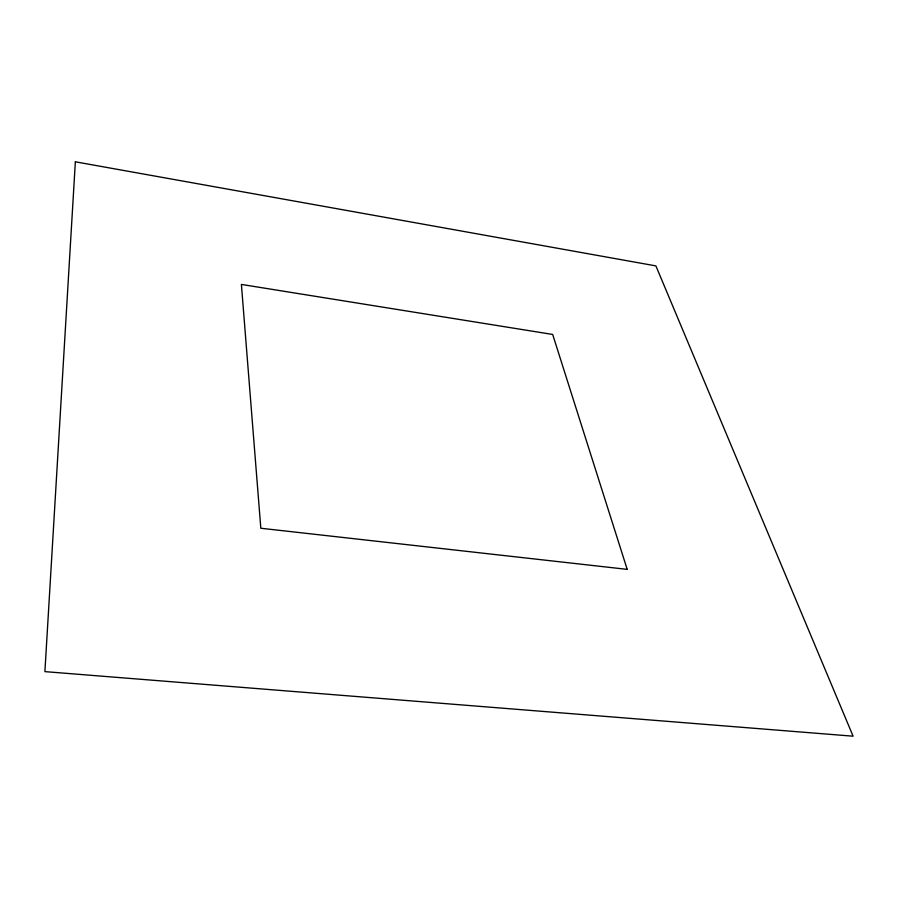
<?xml version="1.0" encoding="UTF-8"?>
<svg xmlns="http://www.w3.org/2000/svg" width="898" height="898" viewBox="0 0 898 898"><rect width="100%" height="100%" fill="white"/><g stroke="black" fill="none" stroke-linecap="round" stroke-linejoin="round"><path stroke-width="1.35" d="M75.353 161.808L44.9 671.625L853.1 736.192L655.899 265.898L75.353 161.808M627.197 569.366L260.824 528.249L241.394 284.43L552.674 334.449L627.197 569.366"/></g></svg>
